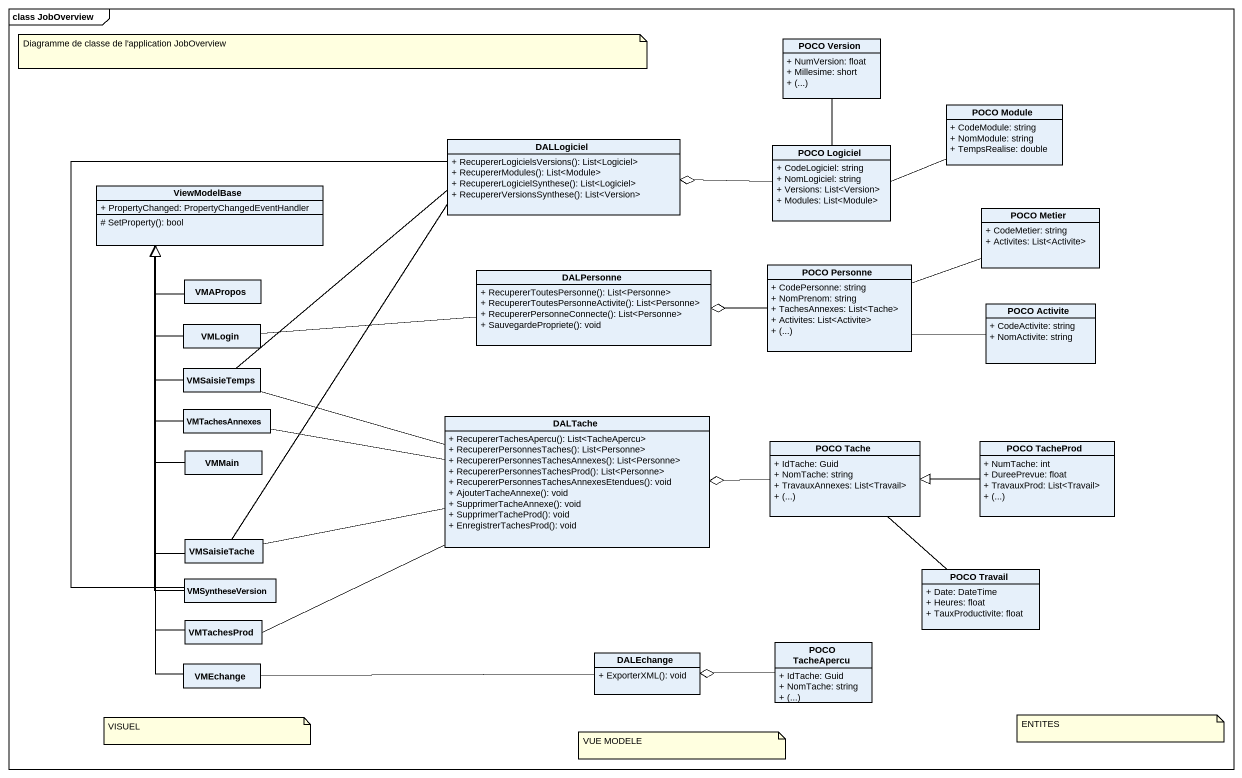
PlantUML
@startuml
mainframe class JobOverview
hide circle
hide empty members
skinparam classAttributeIconSize 0
class "POCO Version" as POCO_Version {
  + NumVersion: float
  + Millesime: short
  {field} + (...)
}
class "POCO Module" as POCO_Module {
  + CodeModule: string
  + NomModule: string
  + TempsRealise: double
}
class DALLogiciel {
  + RecupererLogicielsVersions(): List<Logiciel>
  + RecupererModules(): List<Module>
  + RecupererLogicielSynthese(): List<Logiciel>
  + RecupererVersionsSynthese(): List<Version>
}
class "POCO Logiciel" as POCO_Logiciel {
  + CodeLogiciel: string
  + NomLogiciel: string
  + Versions: List<Version>
  + Modules: List<Module>
}
class ViewModelBase {
  + PropertyChanged: PropertyChangedEventHandler
  # SetProperty(): bool
}
class "POCO Metier" as POCO_Metier {
  + CodeMetier: string
  + Activites: List<Activite>
}
class VMAPropos
class DALPersonne {
  + RecupererToutesPersonne(): List<Personne>
  + RecupererToutesPersonneActivite(): List<Personne>
  + RecupererPersonneConnecte(): List<Personne>
  + SauvegardePropriete(): void
}
class "POCO Personne" as POCO_Personne {
  + CodePersonne: string
  + NomPrenom: string
  + TachesAnnexes: List<Tache>
  + Activites: List<Activite>
  {field} + (...)
}
class VMLogin
class "POCO Activite" as POCO_Activite {
  + CodeActivite: string
  + NomActivite: string
}
class VMSaisieTemps
class VMTachesAnnexes
class DALTache {
  + RecupererTachesApercu(): List<TacheApercu>
  + RecupererPersonnesTaches(): List<Personne>
  + RecupererPersonnesTachesAnnexes(): List<Personne>
  + RecupererPersonnesTachesProd(): List<Personne>
  + RecupererPersonnesTachesAnnexesEtendues(): void
  + AjouterTacheAnnexe(): void
  + SupprimerTacheAnnexe(): void
  + SupprimerTacheProd(): void
  + EnregistrerTachesProd(): void
}
class VMMain
class "POCO Tache" as POCO_Tache {
  + IdTache: Guid
  + NomTache: string
  + TravauxAnnexes: List<Travail>
  {field} + (...)
}
class "POCO TacheProd" as POCO_TacheProd {
  + NumTache: int
  + DureePrevue: float
  + TravauxProd: List<Travail>
  {field} + (...)
}
class VMSaisieTache
class "POCO Travail" as POCO_Travail {
  + Date: DateTime
  + Heures: float
  + TauxProductivite: float
}
class VMSyntheseVersion
class VMTachesProd
class "POCO TacheApercu" as POCO_TacheApercu {
  + IdTache: Guid
  + NomTache: string
  {field} + (...)
}
class VMEchange
class DALEchange {
  + ExporterXML(): void
}
POCO_Version -- POCO_Logiciel
DALLogiciel -left- VMSaisieTemps
DALLogiciel -- VMSaisieTache
DALLogiciel -- VMSyntheseVersion
POCO_Logiciel -right- POCO_Module
POCO_Logiciel -left-o DALLogiciel
POCO_Metier -left- POCO_Personne
VMAPropos -up-|> ViewModelBase
POCO_Personne -left-o DALPersonne
VMLogin -up-|> ViewModelBase
VMLogin -right- DALPersonne
POCO_Activite -left- POCO_Personne
VMSaisieTemps -up-|> ViewModelBase
VMSaisieTemps -right- DALTache
VMTachesAnnexes -up-|> ViewModelBase
VMTachesAnnexes -right- DALTache
DALTache -left- VMTachesProd
VMMain -up-|> ViewModelBase
POCO_Tache -left-o DALTache
POCO_TacheProd -left-|> POCO_Tache
VMSaisieTache -up-|> ViewModelBase
VMSaisieTache -right- DALTache
POCO_Travail -up- POCO_Tache
VMSyntheseVersion -up-|> ViewModelBase
VMTachesProd -up-|> ViewModelBase
POCO_TacheApercu -left-o DALEchange
VMEchange -up-|> ViewModelBase
DALEchange -left- VMEchange
note as N1
  Diagramme de classe de l'application JobOverview
end note
note as N2
  VISUEL
end note
note as N3
  ENTITES
end note
note as N4
  VUE MODELE
end note
@enduml
